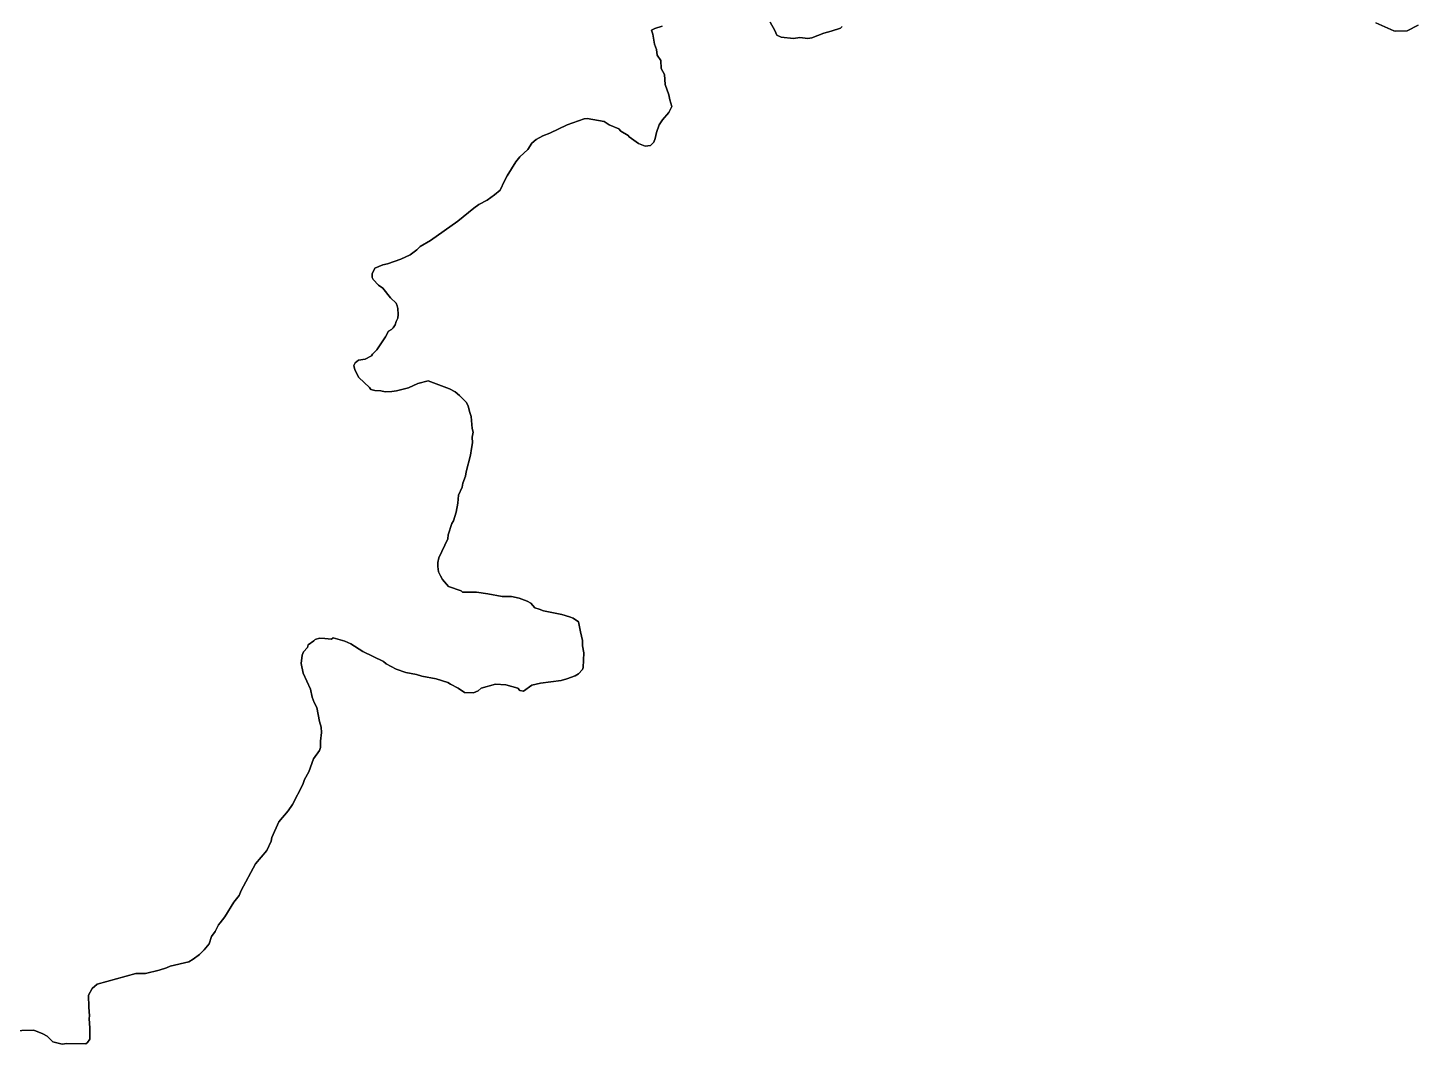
# Model space of a CAD drawing. Header units: inches. Extents: x 141448 to 685535, y 3466439 to 4099221.
# Drawn here: x 621236 to 628036, y 3711844 to 3716814 of the extents above; entities that cross this region are included whole.
import ezdxf

# ---------------------------------------------------------------- set-up
doc = ezdxf.new("R2010")
doc.units = ezdxf.units.IN
doc.header["$MEASUREMENT"] = 0
doc.layers.add('az_county', color=7, linetype='Continuous')

msp = doc.modelspace()

# ---------------------------------------------------------------- linework, layer by layer
at = {"layer": 'az_county'}
for points in [[(624338.25, 3716822.25), (624303, 3716810.75), (624286, 3716802.75), (624292.25, 3716783.25), (624300.6875, 3716734.5), (624310, 3716707.75), (624313.875, 3716680.75), (624331.25, 3716654.75), (624334, 3716614.5), (624341.375, 3716600.75), (624350.1875, 3716585.25), (624352.375, 3716537), (624371.1875, 3716486.5), (624375.6875, 3716461), (624385.1875, 3716428.75), (624371.25, 3716400.5), (624340.5, 3716363.5), (624323.75, 3716339), (624310, 3716301.5), (624304.75, 3716272.25), (624297, 3716254.5), (624288, 3716244.75), (624281.25, 3716239), (624255.1875, 3716234.5), (624222.6875, 3716247.75), (624177.25, 3716281.5), (624171.75, 3716287.5), (624136.75, 3716309.25), (624126.25, 3716320.25), (624079.75, 3716339.25), (624054.6875, 3716356.25), (623972.1875, 3716371.25), (623956.25, 3716369.5), (623873.6875, 3716339.25), (623789.25, 3716298.25), (623754, 3716285.25), (623721.75, 3716267.75), (623700.375, 3716249.25), (623681.375, 3716219.25), (623641.5, 3716182.25), (623623.375, 3716158.25), (623580.75, 3716090.25), (623566.875, 3716065.75), (623545.375, 3716020.25), (623518.75, 3715996.75), (623483, 3715971.5), (623442.25, 3715950.25), (623417.5, 3715932.5), (623338.75, 3715868.75), (623205.5, 3715773.75), (623154.5, 3715744.5), (623138.1875, 3715728.5), (623106, 3715704.5), (623060.5, 3715682.75), (622994.25, 3715659.5), (622971.75, 3715655.25), (622932.875, 3715638.75), (622920.25, 3715611.25), (622920.5, 3715592.25), (622925.375, 3715583.25), (622950.6875, 3715555.25), (622971.5, 3715540.75), (623009.75, 3715494.25), (623037.5, 3715467.5), (623043, 3715454.75), (623045.6875, 3715440.75), (623047.1875, 3715412), (623045.5, 3715393.25), (623037.6875, 3715378.25), (623032.375, 3715360.75), (623022.1875, 3715346.5), (623014.25, 3715339.25), (622999.6875, 3715330.5), (622985.875, 3715302.25), (622942.5, 3715239), (622922, 3715218), (622916.6875, 3715209.5), (622885, 3715193.25), (622853.375, 3715188.75), (622837.6875, 3715175.75), (622831, 3715162.25), (622834.875, 3715141.5), (622854.1875, 3715103.25), (622906.375, 3715054.75), (622913.875, 3715044.5), (622933.375, 3715041), (622962, 3715038.75), (622983.5, 3715034.25), (623017, 3715035), (623038.25, 3715038.25), (623098.5, 3715053.5), (623143.5, 3715075.25), (623193.375, 3715087.75), (623298, 3715049), (623325.6875, 3715034.5), (623347.75, 3715015.75), (623371.5, 3714991), (623379.1875, 3714983.25), (623389.6875, 3714965.5), (623395.375, 3714938), (623404.1875, 3714912.5), (623408.375, 3714854.5), (623413.375, 3714835.75), (623409.875, 3714812.25), (623410.1875, 3714784.25), (623406.1875, 3714756.25), (623401.6875, 3714723.25), (623379.75, 3714641.75), (623376.875, 3714621.5), (623363.1875, 3714587.75), (623359.75, 3714568.25), (623342.375, 3714528.5), (623339.6875, 3714489.25), (623330.875, 3714445.25), (623317.875, 3714402.25), (623310.1875, 3714390.5), (623291.6875, 3714334.75), (623289.375, 3714314.5), (623246.375, 3714222.75), (623241, 3714199.5), (623241.25, 3714179.25), (623245.1875, 3714154.25), (623254.5, 3714133.5), (623263.75, 3714116.5), (623293.375, 3714081.5), (623355.75, 3714061), (623362.5, 3714053.25), (623430.875, 3714053.25), (623486.375, 3714046.5), (623556, 3714032.25), (623601.1875, 3714033.25), (623638.5, 3714024.5), (623677.6875, 3714010), (623695.375, 3714000.5), (623715.1875, 3713978), (623737.1875, 3713970.25), (623757.375, 3713963.25), (623847.1875, 3713945.5), (623885.6875, 3713933.75), (623902.75, 3713927.25), (623929.75, 3713909.75), (623938.1875, 3713860.25), (623948.25, 3713817.5), (623949.1875, 3713792), (623955.5, 3713757.75), (623952, 3713685), (623949, 3713676.5), (623929.6875, 3713654.5), (623913.25, 3713644.5), (623872.5, 3713630), (623844, 3713622.5), (623743, 3713609), (623700.875, 3713599.25), (623660.875, 3713569.75), (623641.875, 3713572.5), (623632.1875, 3713584.75), (623573.375, 3713600.75), (623523.375, 3713604.5), (623453.375, 3713584.5), (623437.6875, 3713571.5), (623415.1875, 3713561.5), (623371.25, 3713563.5), (623340.5, 3713584.75), (623302.6875, 3713604), (623290.875, 3713611.75), (623233.375, 3713630.25), (623162.5, 3713643), (623136.875, 3713652), (623085.5, 3713662), (623037.875, 3713677.5), (622988.75, 3713703.25), (622975.875, 3713714.75), (622874.25, 3713764), (622815.875, 3713802), (622785.875, 3713814), (622729.6875, 3713831), (622720.6875, 3713823.75), (622688.875, 3713827.75), (622663.25, 3713828.75), (622640.75, 3713823), (622634.1875, 3713815.5), (622607.375, 3713797), (622603.875, 3713784.25), (622584.5, 3713762), (622578, 3713746.75), (622572.25, 3713705.75), (622582.375, 3713658.25), (622617.875, 3713579.75), (622627.375, 3713540), (622636.1875, 3713514.5), (622649.25, 3713490.25), (622663.25, 3713420.75), (622670.25, 3713394.5), (622672.875, 3713368.25), (622667.75, 3713325.5), (622666.875, 3713294.5), (622662.1875, 3713279.75), (622632.6875, 3713239), (622610, 3713176), (622589.6875, 3713137.5), (622581.25, 3713113.5), (622530.375, 3713015.5), (622508.6875, 3712985.25), (622463.375, 3712930.5), (622428.75, 3712855), (622426.5, 3712836.75), (622404.875, 3712790.75), (622350, 3712725), (622278.6875, 3712595.5), (622270.25, 3712571), (622243.75, 3712537.75), (622199.25, 3712465.5), (622176.25, 3712436.75), (622169.1875, 3712428), (622151.75, 3712395.25), (622134.875, 3712370.75), (622122.375, 3712334.5), (622098.25, 3712304.5), (622074.75, 3712282.25), (622043.75, 3712259.5), (622022.6875, 3712247), (621931.25, 3712225), (621914.875, 3712216.25), (621879, 3712205), (621811.5, 3712189), (621764.5, 3712189.25), (621574.75, 3712137.5), (621551.1875, 3712116), (621532.5, 3712083.5), (621534.25, 3712024.25), (621537.75, 3711981.5), (621536, 3711969.5), (621539.5, 3711922.5), (621538.75, 3711868.5), (621528.5, 3711852), (621519.375, 3711846), (621426.1875, 3711846.25), (621404.1875, 3711843.5), (621358.375, 3711854.25), (621330, 3711882.75), (621308.5, 3711894.75), (621265.75, 3711912), (621147.375, 3711908)], [(621147.375, 3711908), (621265.75, 3711912), (621308.5, 3711894.75), (621330, 3711882.75), (621358.375, 3711854.25), (621404.1875, 3711843.5), (621426.1875, 3711846.25), (621519.375, 3711846), (621528.5, 3711852), (621538.75, 3711868.5), (621539.5, 3711922.5), (621536, 3711969.5), (621537.75, 3711981.5), (621534.25, 3712024.25), (621532.5, 3712083.5), (621551.1875, 3712116), (621574.75, 3712137.5), (621764.5, 3712189.25), (621811.5, 3712189), (621879, 3712205), (621914.875, 3712216.25), (621931.25, 3712225), (622022.6875, 3712247), (622043.75, 3712259.5), (622074.75, 3712282.25), (622098.25, 3712304.5), (622122.375, 3712334.5), (622134.875, 3712370.75), (622151.75, 3712395.25), (622169.1875, 3712428), (622176.25, 3712436.75), (622199.25, 3712465.5), (622243.75, 3712537.75), (622270.25, 3712571), (622278.6875, 3712595.5), (622350, 3712725), (622404.875, 3712790.75), (622426.5, 3712836.75), (622428.75, 3712855), (622463.375, 3712930.5), (622508.6875, 3712985.25), (622530.375, 3713015.5), (622581.25, 3713113.5), (622589.6875, 3713137.5), (622610, 3713176), (622632.6875, 3713239), (622662.1875, 3713279.75), (622666.875, 3713294.5), (622667.75, 3713325.5), (622672.875, 3713368.25), (622670.25, 3713394.5), (622663.25, 3713420.75), (622649.25, 3713490.25), (622636.1875, 3713514.5), (622627.375, 3713540), (622617.875, 3713579.75), (622582.375, 3713658.25), (622572.25, 3713705.75), (622578, 3713746.75), (622584.5, 3713762), (622603.875, 3713784.25), (622607.375, 3713797), (622634.1875, 3713815.5), (622640.75, 3713823), (622663.25, 3713828.75), (622688.875, 3713827.75), (622720.6875, 3713823.75), (622729.6875, 3713831), (622785.875, 3713814), (622815.875, 3713802), (622874.25, 3713764), (622975.875, 3713714.75), (622988.75, 3713703.25), (623037.875, 3713677.5), (623085.5, 3713662), (623136.875, 3713652), (623162.5, 3713643), (623233.375, 3713630.25), (623290.875, 3713611.75), (623302.6875, 3713604), (623340.5, 3713584.75), (623371.25, 3713563.5), (623415.1875, 3713561.5), (623437.6875, 3713571.5), (623453.375, 3713584.5), (623523.375, 3713604.5), (623573.375, 3713600.75), (623632.1875, 3713584.75), (623641.875, 3713572.5), (623660.875, 3713569.75), (623700.875, 3713599.25), (623743, 3713609), (623844, 3713622.5), (623872.5, 3713630), (623913.25, 3713644.5), (623929.6875, 3713654.5), (623949, 3713676.5), (623952, 3713685), (623955.5, 3713757.75), (623949.1875, 3713792), (623948.25, 3713817.5), (623938.1875, 3713860.25), (623929.75, 3713909.75), (623902.75, 3713927.25), (623885.6875, 3713933.75), (623847.1875, 3713945.5), (623757.375, 3713963.25), (623737.1875, 3713970.25), (623715.1875, 3713978), (623695.375, 3714000.5), (623677.6875, 3714010), (623638.5, 3714024.5), (623601.1875, 3714033.25), (623556, 3714032.25), (623486.375, 3714046.5), (623430.875, 3714053.25), (623362.5, 3714053.25), (623355.75, 3714061), (623293.375, 3714081.5), (623263.75, 3714116.5), (623254.5, 3714133.5), (623245.1875, 3714154.25), (623241.25, 3714179.25), (623241, 3714199.5), (623246.375, 3714222.75), (623289.375, 3714314.5), (623291.6875, 3714334.75), (623310.1875, 3714390.5), (623317.875, 3714402.25), (623330.875, 3714445.25), (623339.6875, 3714489.25), (623342.375, 3714528.5), (623359.75, 3714568.25), (623363.1875, 3714587.75), (623376.875, 3714621.5), (623379.75, 3714641.75), (623401.6875, 3714723.25), (623406.1875, 3714756.25), (623410.1875, 3714784.25), (623409.875, 3714812.25), (623413.375, 3714835.75), (623408.375, 3714854.5), (623404.1875, 3714912.5), (623395.375, 3714938), (623389.6875, 3714965.5), (623379.1875, 3714983.25), (623371.5, 3714991), (623347.75, 3715015.75), (623325.6875, 3715034.5), (623298, 3715049), (623193.375, 3715087.75), (623143.5, 3715075.25), (623098.5, 3715053.5), (623038.25, 3715038.25), (623017, 3715035), (622983.5, 3715034.25), (622962, 3715038.75), (622933.375, 3715041), (622913.875, 3715044.5), (622906.375, 3715054.75), (622854.1875, 3715103.25), (622834.875, 3715141.5), (622831, 3715162.25), (622837.6875, 3715175.75), (622853.375, 3715188.75), (622885, 3715193.25), (622916.6875, 3715209.5), (622922, 3715218), (622942.5, 3715239), (622985.875, 3715302.25), (622999.6875, 3715330.5), (623014.25, 3715339.25), (623022.1875, 3715346.5), (623032.375, 3715360.75), (623037.6875, 3715378.25), (623045.5, 3715393.25), (623047.1875, 3715412), (623045.6875, 3715440.75), (623043, 3715454.75), (623037.5, 3715467.5), (623009.75, 3715494.25), (622971.5, 3715540.75), (622950.6875, 3715555.25), (622925.375, 3715583.25), (622920.5, 3715592.25), (622920.25, 3715611.25), (622932.875, 3715638.75), (622971.75, 3715655.25), (622994.25, 3715659.5), (623060.5, 3715682.75), (623106, 3715704.5), (623138.1875, 3715728.5), (623154.5, 3715744.5), (623205.5, 3715773.75), (623338.75, 3715868.75), (623417.5, 3715932.5), (623442.25, 3715950.25), (623483, 3715971.5), (623518.75, 3715996.75), (623545.375, 3716020.25), (623566.875, 3716065.75), (623580.75, 3716090.25), (623623.375, 3716158.25), (623641.5, 3716182.25), (623681.375, 3716219.25), (623700.375, 3716249.25), (623721.75, 3716267.75), (623754, 3716285.25), (623789.25, 3716298.25), (623873.6875, 3716339.25), (623956.25, 3716369.5), (623972.1875, 3716371.25), (624054.6875, 3716356.25), (624079.75, 3716339.25), (624126.25, 3716320.25), (624136.75, 3716309.25), (624171.75, 3716287.5), (624177.25, 3716281.5), (624222.6875, 3716247.75), (624255.1875, 3716234.5), (624281.25, 3716239), (624288, 3716244.75), (624297, 3716254.5), (624304.75, 3716272.25), (624310, 3716301.5), (624323.75, 3716339), (624340.5, 3716363.5), (624371.25, 3716400.5), (624385.1875, 3716428.75), (624375.6875, 3716461), (624371.1875, 3716486.5), (624352.375, 3716537), (624350.1875, 3716585.25), (624341.375, 3716600.75), (624334, 3716614.5), (624331.25, 3716654.75), (624313.875, 3716680.75), (624310, 3716707.75), (624300.6875, 3716734.5), (624292.25, 3716783.25), (624286, 3716802.75), (624303, 3716810.75), (624338.25, 3716822.25)], [(625219.5, 3716820.5), (625210.375, 3716813), (625165.375, 3716796.75), (625129.5, 3716788.5), (625070, 3716764.25), (625050.5, 3716762.25), (625011.375, 3716766.25), (624981.5, 3716761.75), (624919.875, 3716769), (624898.5, 3716777.5), (624889.1875, 3716800.5), (624866.75, 3716841.75)], [(624866.75, 3716841.75), (624889.1875, 3716800.5), (624898.5, 3716777.5), (624919.875, 3716769), (624981.5, 3716761.75), (625011.375, 3716766.25), (625050.5, 3716762.25), (625070, 3716764.25), (625129.5, 3716788.5), (625165.375, 3716796.75), (625210.375, 3716813), (625219.5, 3716820.5)], [(628036.125, 3716827), (627982.6875, 3716799.75), (627926.6875, 3716798.25), (627916.3125, 3716799.5), (627828.9375, 3716838.5)], [(627828.9375, 3716838.5), (627916.3125, 3716799.5), (627926.6875, 3716798.25), (627982.6875, 3716799.75), (628036.125, 3716827)]]:
    msp.add_lwpolyline(points, dxfattribs=at)

doc.saveas('drawing.dxf')
